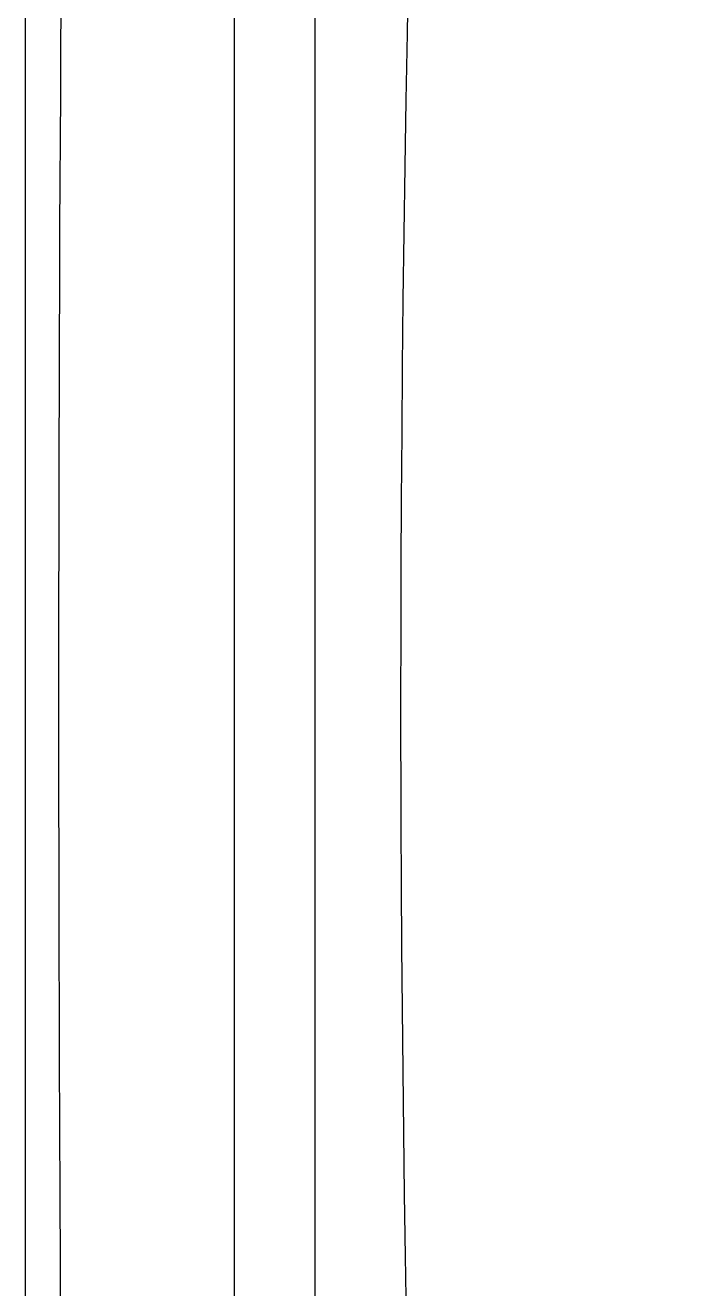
# Model space of a CAD drawing. Extents: x 527 to 614, y 487 to 635.
# Drawn here: x 526.9 to 533.15, y 542.96 to 554.62 of the extents above; entities that cross this region are included whole.
import ezdxf

# ---------------------------------------------------------------- set-up
doc = ezdxf.new("R2010")
doc.units = 0
doc.header["$MEASUREMENT"] = 0
doc.layers.add('1', color=4, linetype='Continuous')

# ---------------------------------------------------------------- blocks, each defined once
blk = doc.blocks.new('VANGUARD')
at = {"layer": '1', "color": 3, "linetype": 'Continuous'}
blk.add_line((1.929, 74.866), (1.929, 11.869), dxfattribs=at)
at = {"layer": '1', "color": 4}
blk.add_lwpolyline([(86.737, 74.737, 0.414214), (74.737, 86.737), (12, 86.737, 0.414214), (0, 74.737), (0, 12, 0.414214), (12, 0), (74.737, 0, 0.414214), (86.737, 12)], format="xyb", close=True, dxfattribs=at)
at = {"layer": '1', "color": 3, "linetype": 'Continuous'}
for points in [[(2.677, 19.068), (2.677, 20.868), (2.677, 22.668), (2.677, 24.468), (2.677, 26.268), (2.677, 28.068), (2.677, 29.868), (2.677, 31.668), (2.677, 33.468), (2.677, 35.268), (2.677, 37.068), (2.677, 38.868), (2.677, 40.668), (2.677, 42.468), (2.677, 44.268), (2.677, 46.068), (2.677, 47.868), (2.677, 49.668)], [(0.329, 49.76), (0.327, 49.355), (0.325, 48.951), (0.322, 48.546), (0.32, 48.141), (0.318, 47.737), (0.317, 47.332), (0.314, 46.522)], [(0.314, 46.522), (0.313, 46.365), (0.313, 46.207), (0.313, 46.049), (0.312, 45.891), (0.312, 45.734), (0.311, 45.576), (0.311, 45.418), (0.311, 45.261), (0.31, 45.103), (0.31, 44.945), (0.31, 44.787), (0.31, 44.63), (0.309, 44.472), (0.309, 44.314), (0.309, 44.157), (0.309, 43.999), (0.309, 43.841), (0.309, 43.683), (0.309, 43.526), (0.309, 43.368), (0.309, 43.21), (0.309, 43.053), (0.309, 42.895), (0.309, 42.737), (0.309, 42.579), (0.309, 42.422), (0.309, 42.264), (0.31, 42.106), (0.31, 41.949), (0.31, 41.791), (0.31, 41.633), (0.311, 41.475), (0.311, 41.318), (0.311, 41.16), (0.312, 41.002), (0.312, 40.845), (0.313, 40.687), (0.313, 40.529), (0.314, 40.214)], [(0.314, 40.214), (0.315, 39.899), (0.316, 39.584), (0.317, 39.269), (0.319, 38.954), (0.32, 38.639), (0.322, 38.324), (0.323, 38.009), (0.325, 37.694)]]:
    blk.add_lwpolyline(points, dxfattribs=at)
at = {"layer": '1', "color": 2}
for points in [[(3.47, 43.368), (3.471, 43.983), (3.473, 44.598), (3.476, 45.213), (3.48, 45.827), (3.485, 46.442), (3.491, 47.057), (3.499, 47.672), (3.508, 48.287), (3.518, 48.901), (3.529, 49.516), (3.541, 50.131), (3.555, 50.745), (3.569, 51.36), (3.585, 51.975), (3.602, 52.589), (3.62, 53.204), (3.639, 53.818), (3.66, 54.433), (3.704, 55.661)], [(3.672, 31.954), (3.652, 32.524), (3.634, 33.095), (3.616, 33.665), (3.599, 34.236), (3.584, 34.806), (3.569, 35.377), (3.556, 35.948), (3.543, 36.518), (3.531, 37.089), (3.521, 37.66), (3.511, 38.231), (3.503, 38.801), (3.495, 39.372), (3.489, 39.943), (3.483, 40.514), (3.479, 41.085), (3.475, 41.656), (3.472, 42.226), (3.47, 43.368)]]:
    blk.add_lwpolyline(points, dxfattribs=at)

msp = doc.modelspace()

# ---------------------------------------------------------------- block references
at = {"layer": '1'}
msp.add_blockref('VANGUARD', (526.9, 505.027), dxfattribs=at)

doc.saveas('drawing.dxf')
